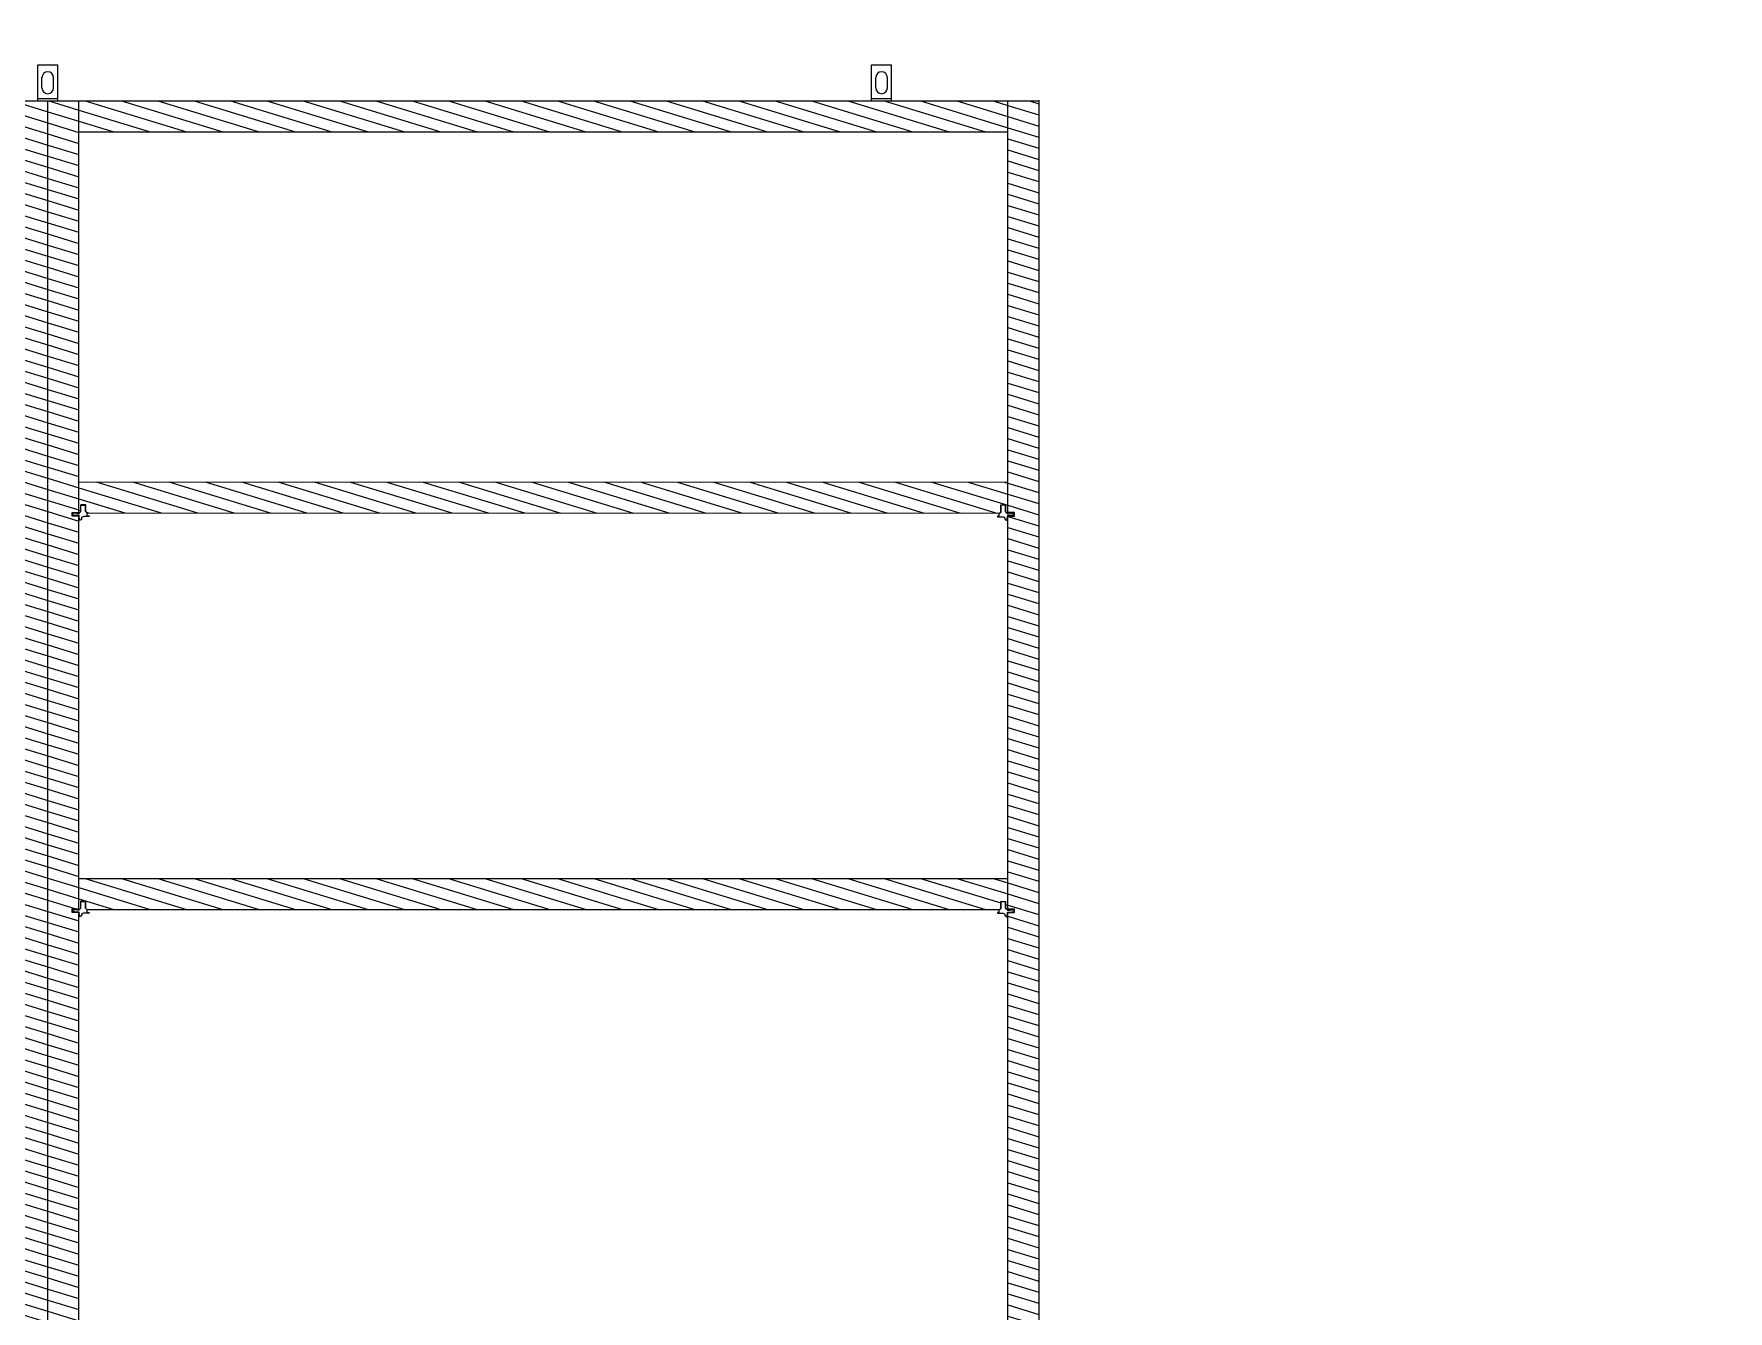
# Model space of a CAD drawing. Header units: centimetres. Extents: x 2056 to 3726, y 479 to 1259.
# Drawn here: x 3198.5 to 3335.3, y 1048.6 to 1151.7 of the extents above; entities that cross this region are included whole.
import ezdxf

# ---------------------------------------------------------------- set-up
doc = ezdxf.new("R2010")
doc.units = ezdxf.units.CM
doc.layers.get('0').update_dxf_attribs({"color": 6})
doc.layers.add('A-FURN', color=94, linetype='Continuous')
doc.layers.add('ferramenta', color=211, linetype='Continuous')

msp = doc.modelspace()

# ---------------------------------------------------------------- hatches: boundary and pattern name
at = {"layer": 'A-FURN'}
h = msp.add_hatch(dxfattribs=at)
h.set_pattern_fill('ANSI31', color=253, scale=0.27, angle=118)
h.paths.add_polyline_path([(3277.14, 1045), (3275.29, 1045), (3275.29, 1044.01), (3277.14, 1044)])
h.paths.add_polyline_path([(3203.99, 1045), (3202.14, 1045), (3202.14, 1044.01), (3203.99, 1044.01)])
h.paths.add_polyline_path([(3197.14, 1044.99), (3197.14, 1044.99), (3195.29, 1044.99), (3195.29, 1044.01), (3197.14, 1044.01)])
h.paths.add_polyline_path([(3123.99, 1044.99), (3122.14, 1044.99), (3122.14, 1044.99), (3122.14, 1044.01), (3123.99, 1044.01)], flags=17)
h.paths.add_polyline_path([(3474.04, 1114.97), (3472.19, 1114.97), (3472.19, 1114.97), (3472.19, 1114), (3474.04, 1114)], flags=17)
h.paths.add_polyline_path([(3497.48, 1116.5), (3472.19, 1116.5), (3472.19, 1115.48), (3475.23, 1115.48), (3475.23, 1114), (3497.48, 1114)])
h.paths.add_polyline_path([(3472.19, 1139.05), (3469.69, 1139.05), (3469.69, 1091.95), (3472.19, 1091.95), (3472.19, 1114.97), (3472.19, 1114.97), (3471.32, 1114.97), (3471.32, 1115.48), (3472.19, 1115.48), (3472.19, 1116.5)])
h.paths.add_polyline_path([(3572.36, 1123.63), (3552.37, 1123.63), (3552.37, 1121.13), (3572.36, 1121.13)])
h.paths.add_polyline_path([(3552.37, 1123.63), (3547.37, 1123.63), (3547.37, 1121.13), (3552.37, 1121.13)])
h.paths.add_polyline_path([(3549.87, 1127.18), (3548.99, 1127.18), (3548.99, 1127.69), (3549.87, 1127.69), (3549.87, 1128.88), (3548.8, 1128.88), (3548.8, 1129.46), (3549.87, 1129.46), (3549.87, 1139.05), (3547.37, 1139.05), (3547.37, 1123.63), (3549.87, 1123.63)])
h.paths.add_polyline_path([(3572.36, 1139.05), (3549.87, 1139.05), (3549.87, 1129.46), (3550.94, 1129.46), (3550.94, 1128.88), (3549.87, 1128.88), (3549.87, 1127.69), (3552.27, 1127.69), (3552.27, 1127.18), (3549.87, 1127.18), (3549.87, 1123.63), (3552.37, 1123.63), (3572.36, 1123.63)])
h.paths.add_polyline_path([(3411.82, 1028.89), (3409.09, 1028.89), (3409.31, 1028.73), (3411.6, 1028.73)])
h.paths.add_polyline_path([(3410.28, 1032.16), (3409.17, 1032.16), (3409.1, 1032.05), (3409.13, 1032.04), (3410.28, 1032.04)])
h.paths.add_polyline_path([(3411.74, 1032.16), (3410.63, 1032.16), (3410.63, 1032.04), (3411.82, 1032.04)])
h.paths.add_polyline_path([(3411.82, 1032.04), (3410.63, 1032.04), (3410.63, 1029.93), (3410.28, 1029.93), (3410.28, 1032.04), (3409.13, 1032.04), (3409.09, 1032.04), (3409.09, 1028.89), (3411.82, 1028.89)])
h.paths.add_polyline_path([(3415.28, 1032.16), (3414.17, 1032.16), (3414.09, 1032.04), (3415.28, 1032.04)])
h.paths.add_polyline_path([(3416.74, 1032.16), (3415.64, 1032.16), (3415.64, 1032.04), (3416.82, 1032.04)])
h.paths.add_polyline_path([(3416.82, 1032.04), (3415.64, 1032.04), (3415.64, 1029.93), (3415.28, 1029.93), (3415.28, 1032.04), (3414.09, 1032.04), (3414.09, 1028.89), (3416.82, 1028.89)])
h.paths.add_polyline_path([(3416.82, 1028.89), (3414.09, 1028.89), (3414.31, 1028.73), (3416.6, 1028.73)])
h.paths.add_polyline_path([(3600.59, 1123.24), (3599.52, 1123.24), (3599.52, 1123.83), (3600.59, 1123.83), (3600.59, 1125.88), (3598.09, 1125.91), (3598.09, 1116.04), (3600.59, 1116.04), (3600.59, 1118.24), (3599.52, 1118.24), (3599.52, 1118.83), (3600.59, 1118.83)])
h.paths.add_polyline_path([(3607.54, 1125.8), (3600.59, 1125.88), (3600.59, 1123.83), (3601.66, 1123.83), (3601.66, 1123.24), (3600.59, 1123.24), (3600.59, 1118.83), (3601.66, 1118.83), (3601.66, 1118.24), (3600.59, 1118.24), (3600.59, 1116.04), (3600.59, 1116.04), (3607.51, 1116.04)])
h.paths.add_polyline_path([(3653.57, 1117.14), (3643.1, 1117.14), (3643.1, 1117.14), (3643.1, 1116.18), (3642.98, 1115.9), (3642.87, 1116.18), (3642.87, 1117.14), (3631.29, 1117.14), (3631.29, 1109.4), (3653.57, 1109.4)])
h.paths.add_polyline_path([(3653.57, 1117.64), (3643.1, 1117.64), (3643.1, 1117.14), (3653.57, 1117.14)])
h.paths.add_polyline_path([(3642.87, 1117.64), (3631.29, 1117.64), (3631.29, 1117.14), (3642.87, 1117.14)])
h.paths.add_polyline_path([(3415.32, 1034.75), (3412.96, 1034.75), (3412.96, 1032.25), (3415.32, 1032.25)])
h.paths.add_polyline_path([(3417.96, 1034.75), (3415.6, 1034.75), (3415.6, 1032.25), (3417.96, 1032.25)])
h.paths.add_polyline_path([(3397.24, 1139.05), (3394.74, 1139.05), (3394.74, 1112.68), (3395.28, 1112.68), (3395.28, 1112.39), (3394.74, 1112.39), (3394.74, 1091.95), (3397.24, 1091.95)])
h.paths.add_polyline_path([(3394.74, 1115.15), (3373.21, 1115.15), (3373.21, 1112.65), (3394.06, 1112.65), (3394.18, 1112.75), (3394.18, 1113.3), (3394.58, 1113.3), (3394.58, 1112.75), (3394.69, 1112.65), (3394.74, 1112.65), (3394.74, 1112.68)])
h.paths.add_polyline_path([(3410.31, 1034.75), (3407.96, 1034.75), (3407.96, 1032.25), (3410.31, 1032.25)])
h.paths.add_polyline_path([(3412.96, 1034.75), (3410.6, 1034.75), (3410.6, 1032.25), (3412.96, 1032.25)])
h.paths.add_polyline_path([(3407.96, 1034.75), (3386.56, 1034.75), (3386.56, 1032.25), (3407.96, 1032.25)])
h.paths.add_polyline_path([(3435.23, 1034.75), (3417.96, 1034.75), (3417.96, 1032.25), (3435.23, 1032.25)])
h.paths.add_polyline_path([(3197.14, 1146.26), (3122.14, 1146.26), (3122.14, 1143.76), (3197.14, 1143.76)])
h.paths.add_polyline_path([(3197.14, 1115.51), (3122.14, 1115.51), (3122.14, 1113.01), (3122.19, 1113.01), (3122.3, 1113.12), (3122.3, 1113.67), (3122.7, 1113.67), (3122.7, 1113.12), (3122.81, 1113.01), (3196.47, 1113.01), (3196.58, 1113.12), (3196.58, 1113.67), (3196.98, 1113.67), (3196.98, 1113.12), (3197.09, 1113.01), (3197.14, 1113.01)])
h.paths.add_polyline_path([(3277.14, 1146.26), (3202.14, 1146.26), (3202.14, 1143.76), (3277.14, 1143.76)])
h.paths.add_polyline_path([(3276.58, 1113.66), (3276.98, 1113.66), (3276.98, 1113.11), (3277.09, 1113), (3277.14, 1113), (3277.14, 1113.04), (3277.14, 1115.5), (3202.14, 1115.51), (3202.14, 1113.01), (3202.19, 1113.01), (3202.3, 1113.12), (3202.3, 1113.67), (3202.7, 1113.67), (3202.7, 1113.12), (3202.81, 1113.01), (3276.47, 1113), (3276.58, 1113.11)])
h.paths.add_polyline_path([(3277.14, 1083.51), (3202.14, 1083.51), (3202.14, 1080.95), (3202.3, 1081.1), (3202.3, 1081.67), (3202.7, 1081.67), (3202.7, 1081.1), (3202.79, 1081.01), (3276.47, 1081.01), (3276.58, 1081.11), (3276.58, 1081.66), (3276.98, 1081.66), (3276.98, 1081.11), (3277.09, 1081.01), (3277.14, 1081.01)])
h.paths.add_polyline_path([(3197.14, 1083.51), (3122.14, 1083.51), (3122.14, 1081.01), (3122.19, 1081.01), (3122.3, 1081.12), (3122.3, 1081.67), (3122.7, 1081.67), (3122.7, 1081.12), (3122.81, 1081.01), (3196.47, 1081.01), (3196.58, 1081.12), (3196.58, 1081.67), (3196.98, 1081.67), (3196.98, 1081.12), (3197.09, 1081.01), (3197.14, 1081.01)])
h.paths.add_polyline_path([(3194.1, 1045.5), (3197.14, 1045.5), (3197.14, 1046.51), (3122.14, 1046.51), (3122.14, 1045.5), (3125.18, 1045.5), (3125.18, 1044.01), (3194.1, 1044.01)])
h.paths.add_polyline_path([(3277.14, 1046.5), (3202.14, 1046.51), (3202.14, 1045.51), (3205.18, 1045.51), (3205.18, 1044.01), (3274.1, 1044.01), (3274.1, 1045.51), (3277.14, 1045.51)])
h.paths.add_polyline_path([(3197.14, 1019.51), (3122.14, 1019.51), (3122.14, 1017.01), (3122.19, 1017.01), (3122.3, 1017.12), (3122.3, 1017.67), (3122.7, 1017.67), (3122.7, 1017.12), (3122.81, 1017.01), (3196.47, 1017.01), (3196.58, 1017.12), (3196.58, 1017.67), (3196.98, 1017.67), (3196.98, 1017.12), (3197.09, 1017.01), (3197.14, 1017.01)])
h.paths.add_polyline_path([(3277.14, 1019.51), (3202.14, 1019.51), (3202.14, 1017.01), (3202.19, 1017.01), (3202.3, 1017.12), (3202.3, 1017.67), (3202.7, 1017.67), (3202.7, 1017.12), (3202.81, 1017.01), (3276.47, 1017.01), (3276.58, 1017.11), (3276.58, 1017.66), (3276.98, 1017.66), (3276.98, 1017.11), (3277.14, 1016.96)])
h.paths.add_polyline_path([(3197.14, 987.5), (3122.14, 987.5), (3122.14, 985.01), (3122.19, 985.01), (3122.3, 985.12), (3122.3, 985.67), (3122.7, 985.67), (3122.7, 985.12), (3122.81, 985.01), (3196.47, 985.01), (3196.58, 985.12), (3196.58, 985.67), (3196.98, 985.67), (3196.98, 985.12), (3197.14, 984.97)])
h.paths.add_polyline_path([(3277.14, 987.51), (3202.14, 987.51), (3202.14, 985.01), (3202.19, 985.01), (3202.3, 985.12), (3202.3, 985.67), (3202.7, 985.67), (3202.7, 985.12), (3202.81, 985.01), (3276.47, 985.01), (3276.58, 985.11), (3276.58, 985.66), (3276.98, 985.66), (3276.98, 985.11), (3277.14, 984.96)])
h.paths.add_polyline_path([(3197.14, 955.22), (3196.07, 955.22), (3196.07, 955.8), (3197.14, 955.8), (3197.14, 956.76), (3122.14, 956.76), (3122.14, 955.8), (3123.21, 955.8), (3123.21, 955.22), (3122.14, 955.22), (3122.14, 954.26), (3197.14, 954.26)])
h.paths.add_polyline_path([(3277.14, 956.76), (3202.14, 956.76), (3202.14, 955.8), (3203.21, 955.8), (3203.21, 955.22), (3202.14, 955.22), (3202.14, 954.26), (3277.14, 954.26), (3277.14, 955.22), (3276.07, 955.22), (3276.07, 955.8), (3277.14, 955.8)])
h.paths.add_polyline_path([(3197.14, 951.47), (3196.07, 951.47), (3196.07, 952.05), (3197.14, 952.05), (3197.14, 954.26), (3122.14, 954.26), (3122.14, 952.05), (3123.21, 952.05), (3123.21, 951.47), (3122.14, 951.47), (3122.14, 947.05), (3123.21, 947.05), (3123.21, 946.47), (3122.14, 946.47), (3122.14, 944.26), (3122.14, 944.26), (3197.14, 944.26), (3197.14, 946.47), (3196.07, 946.47), (3196.07, 947.05), (3197.14, 947.05)])
h.paths.add_polyline_path([(2972.57, 987.5), (2947.57, 987.5), (2947.57, 985.01), (2972.57, 985.01)])
h.paths.add_polyline_path([(2972.57, 1019.51), (2947.57, 1019.51), (2947.57, 1017.01), (2972.57, 1017.01)])
h.paths.add_polyline_path([(2972.57, 956.76), (2947.57, 956.76), (2947.57, 955.62), (2947.57, 955.62), (2948.52, 955.62), (2948.81, 955.5), (2948.52, 955.39), (2947.57, 955.39), (2947.57, 954.26), (2972.57, 954.26)])
h.paths.add_polyline_path([(2972.57, 954.26), (2970.21, 954.26), (2970.21, 944.26), (2972.57, 944.26)])
h.paths.add_polyline_path([(2970.21, 954.26), (2967.71, 954.26), (2967.71, 944.26), (2970.21, 944.26)])
h.paths.add_polyline_path([(2947.57, 958.31), (2947.07, 958.31), (2947.07, 955.62), (2947.57, 955.62)])
h.paths.add_polyline_path([(2947.57, 955.39), (2947.07, 955.39), (2947.07, 953.26), (2947.57, 953.26)])
h.paths.add_polyline_path([(2972.57, 1083.51), (2947.57, 1083.51), (2947.57, 1081.01), (2972.57, 1081.01)])
h.paths.add_polyline_path([(2972.57, 1046.51), (2947.57, 1046.51), (2947.57, 1045.38), (2948.52, 1045.38), (2948.81, 1045.26), (2948.52, 1045.15), (2947.57, 1045.15), (2947.57, 1044.01), (2972.57, 1044.01)])
h.paths.add_polyline_path([(2972.57, 1115.51), (2947.57, 1115.51), (2947.57, 1113.01), (2972.57, 1113.01)])
h.paths.add_polyline_path([(2972.57, 1146.26), (2947.57, 1146.26), (2947.57, 1145.13), (2947.57, 1145.13), (2948.52, 1145.13), (2948.81, 1145.01), (2948.52, 1144.9), (2947.57, 1144.9), (2947.57, 1143.76), (2972.57, 1143.76)])
h.paths.add_polyline_path([(2947.57, 1146.26), (2947.07, 1146.26), (2947.07, 1145.13), (2947.57, 1145.13)])
h.paths.add_polyline_path([(3199.64, 1146.26), (3198.83, 1146.26), (3197.14, 1146.26), (3197.14, 1143.76), (3197.14, 1113.05), (3197.68, 1113.05), (3197.68, 1112.75), (3197.14, 1112.75), (3197.14, 1081.05), (3197.68, 1081.05), (3197.68, 1080.76), (3197.14, 1080.76), (3197.14, 1045.5), (3198.02, 1045.5), (3198.02, 1044.99), (3197.14, 1044.99), (3197.14, 1017.05), (3197.68, 1017.05), (3197.68, 1016.76), (3197.14, 1016.76), (3197.14, 985.05), (3197.68, 985.05), (3197.68, 984.76), (3197.14, 984.76), (3197.14, 955.8), (3198.21, 955.8), (3198.21, 955.22), (3197.14, 955.22), (3197.14, 954.26), (3197.14, 952.05), (3198.21, 952.05), (3198.21, 951.47), (3197.14, 951.47), (3197.14, 947.05), (3198.21, 947.05), (3198.21, 946.47), (3197.14, 946.47), (3197.14, 944.26), (3199.64, 944.26)])
h.paths.add_polyline_path([(3022.57, 1256.61), (3021.53, 1256.61), (3021.53, 1257.17), (3022.57, 1257.17), (3022.57, 1259.14), (3020.07, 1259.14), (3020.07, 1231.64), (3022.57, 1231.64), (3022.57, 1235.18), (3021.69, 1235.18), (3021.69, 1235.69), (3022.57, 1235.69), (3022.57, 1236.89), (3021.5, 1236.89), (3021.5, 1237.47), (3022.57, 1237.47), (3022.57, 1250.81), (3021.5, 1250.81), (3021.5, 1251.39), (3022.57, 1251.39), (3022.57, 1252.59), (3021.69, 1252.59), (3021.69, 1253.1), (3022.57, 1253.1)])
h.paths.add_polyline_path([(3025.07, 1231.64), (3020.07, 1231.64), (3020.07, 1229.14), (3025.07, 1229.14)])
h.paths.add_polyline_path([(3055.07, 1231.64), (3025.07, 1231.64), (3025.07, 1229.14), (3055.07, 1229.14)])
h.paths.add_polyline_path([(3057.43, 1231.64), (3055.07, 1231.64), (3055.07, 1229.14), (3057.43, 1229.14)])
h.paths.add_polyline_path([(3060.07, 1231.64), (3057.71, 1231.64), (3057.71, 1229.14), (3060.07, 1229.14)])
h.paths.add_polyline_path([(3062.43, 1231.64), (3060.07, 1231.64), (3060.07, 1229.14), (3062.43, 1229.14)])
h.paths.add_polyline_path([(3065.07, 1231.64), (3062.71, 1231.64), (3062.71, 1229.14), (3065.07, 1229.14)])
h.paths.add_polyline_path([(3095.07, 1231.64), (3065.07, 1231.64), (3065.07, 1229.14), (3095.07, 1229.14)])
h.paths.add_polyline_path([(3100.07, 1231.64), (3095.07, 1231.64), (3095.07, 1229.14), (3100.07, 1229.14)])
h.paths.add_polyline_path([(3105.07, 1231.64), (3100.07, 1231.64), (3100.07, 1229.14), (3105.07, 1229.14)])
h.paths.add_polyline_path([(3102.57, 1235.18), (3101.69, 1235.18), (3101.69, 1235.69), (3102.57, 1235.69), (3102.57, 1236.89), (3101.5, 1236.89), (3101.5, 1237.47), (3102.57, 1237.47), (3102.57, 1250.81), (3101.5, 1250.81), (3101.5, 1251.39), (3102.57, 1251.39), (3102.57, 1252.59), (3101.69, 1252.59), (3101.69, 1253.1), (3102.57, 1253.1), (3102.57, 1256.61), (3101.53, 1256.61), (3101.53, 1257.17), (3102.57, 1257.17), (3102.57, 1259.14), (3100.07, 1259.14), (3100.07, 1231.64), (3100.07, 1231.64), (3102.57, 1231.64)])
h.paths.add_polyline_path([(3100.07, 1259.14), (3097.57, 1259.14), (3097.57, 1257.17), (3098.6, 1257.17), (3098.6, 1256.61), (3097.57, 1256.61), (3097.57, 1253.1), (3098.44, 1253.1), (3098.44, 1252.59), (3097.57, 1252.59), (3097.57, 1251.39), (3098.64, 1251.39), (3098.64, 1250.81), (3097.57, 1250.81), (3097.57, 1237.47), (3098.64, 1237.47), (3098.64, 1236.89), (3097.57, 1236.89), (3097.57, 1235.69), (3098.44, 1235.69), (3098.44, 1235.18), (3097.57, 1235.18), (3097.57, 1231.64), (3100.07, 1231.64)])
h.paths.add_polyline_path([(3033.16, 1257.14), (3021.57, 1257.14), (3021.57, 1256.64), (3033.16, 1256.64)])
h.paths.add_polyline_path([(3043.86, 1257.14), (3033.38, 1257.14), (3033.38, 1256.64), (3043.86, 1256.64)], flags=17)
h.paths.add_polyline_path([(3054.56, 1257.14), (3044.08, 1257.14), (3044.08, 1256.64), (3054.56, 1256.64)], flags=17)
h.paths.add_polyline_path([(3065.36, 1257.14), (3054.78, 1257.14), (3054.78, 1256.64), (3065.36, 1256.64)], flags=17)
h.paths.add_polyline_path([(3076.06, 1257.14), (3065.58, 1257.14), (3065.58, 1256.64), (3076.06, 1256.64)], flags=17)
h.paths.add_polyline_path([(3086.76, 1257.14), (3076.28, 1257.14), (3076.28, 1256.64), (3086.76, 1256.64)], flags=17)
h.paths.add_polyline_path([(3098.57, 1257.14), (3086.98, 1257.14), (3086.98, 1256.64), (3098.57, 1256.64)])
h.paths.add_polyline_path([(3113.16, 1257.14), (3101.57, 1257.14), (3101.57, 1256.64), (3113.16, 1256.64)])
h.paths.add_polyline_path([(3123.86, 1257.14), (3113.38, 1257.14), (3113.38, 1256.64), (3123.86, 1256.64)], flags=17)
h.paths.add_polyline_path([(3134.56, 1257.14), (3124.08, 1257.14), (3124.08, 1256.64), (3134.56, 1256.64)], flags=17)
h.paths.add_polyline_path([(3145.36, 1257.14), (3134.78, 1257.14), (3134.78, 1256.64), (3145.36, 1256.64)], flags=17)
h.paths.add_polyline_path([(3156.06, 1257.14), (3145.58, 1257.14), (3145.58, 1256.64), (3156.06, 1256.64)], flags=17)
h.paths.add_polyline_path([(3166.76, 1257.14), (3156.28, 1257.14), (3156.28, 1256.64), (3166.76, 1256.64)], flags=17)
h.paths.add_polyline_path([(3178.57, 1257.14), (3166.98, 1257.14), (3166.98, 1256.64), (3178.57, 1256.64)])
h.paths.add_polyline_path([(3180.07, 1259.14), (3177.57, 1259.14), (3177.57, 1257.17), (3178.6, 1257.17), (3178.6, 1256.61), (3177.57, 1256.61), (3177.57, 1253.1), (3178.45, 1253.1), (3178.45, 1252.59), (3177.57, 1252.59), (3177.57, 1251.39), (3177.57, 1251.39), (3178.64, 1251.39), (3178.64, 1250.81), (3177.57, 1250.81), (3177.57, 1237.47), (3178.64, 1237.47), (3178.64, 1236.89), (3177.57, 1236.89), (3177.57, 1235.69), (3178.44, 1235.69), (3178.44, 1235.18), (3177.57, 1235.18), (3177.57, 1231.64), (3180.07, 1231.64)])
h.paths.add_polyline_path([(3180.07, 1231.64), (3177.57, 1231.64), (3175.07, 1231.64), (3175.07, 1229.14), (3180.07, 1229.14)])
h.paths.add_polyline_path([(3175.07, 1231.64), (3145.07, 1231.64), (3145.07, 1229.14), (3175.07, 1229.14)])
h.paths.add_polyline_path([(3145.07, 1231.64), (3142.71, 1231.64), (3142.71, 1229.14), (3145.07, 1229.14)])
h.paths.add_polyline_path([(3142.43, 1231.64), (3140.07, 1231.64), (3140.07, 1229.14), (3142.43, 1229.14)])
h.paths.add_polyline_path([(3140.07, 1231.64), (3137.7, 1231.64), (3137.7, 1229.14), (3140.07, 1229.14)])
h.paths.add_polyline_path([(3137.42, 1231.64), (3135.07, 1231.64), (3135.07, 1229.14), (3137.42, 1229.14)])
h.paths.add_polyline_path([(3135.07, 1231.64), (3105.07, 1231.64), (3105.07, 1229.14), (3135.07, 1229.14)])
h.paths.add_polyline_path([(3097.57, 1250.81), (3096.5, 1250.81), (3096.5, 1251.39), (3097.57, 1251.39), (3097.57, 1252.59), (3095.17, 1252.59), (3095.17, 1253.1), (3097.57, 1253.1), (3097.57, 1256.64), (3086.98, 1256.64), (3086.98, 1255.68), (3086.87, 1255.4), (3086.86, 1255.43), (3086.95, 1255.68), (3086.95, 1257.17), (3086.76, 1257.17), (3086.76, 1256.64), (3076.28, 1256.64), (3076.28, 1256.64), (3076.28, 1255.68), (3076.17, 1255.4), (3076.06, 1255.68), (3076.06, 1256.64), (3065.58, 1256.64), (3065.58, 1255.68), (3065.47, 1255.4), (3065.46, 1255.43), (3065.55, 1255.68), (3065.55, 1257.17), (3065.36, 1257.17), (3065.36, 1256.64), (3054.78, 1256.64), (3054.78, 1256.64), (3054.78, 1255.68), (3054.67, 1255.4), (3054.56, 1255.68), (3054.56, 1256.64), (3044.08, 1256.64), (3044.08, 1255.68), (3043.97, 1255.4), (3043.96, 1255.43), (3044.05, 1255.68), (3044.05, 1257.17), (3043.86, 1257.17), (3043.86, 1256.64), (3033.38, 1256.64), (3033.38, 1256.64), (3033.38, 1255.68), (3033.27, 1255.4), (3033.16, 1255.68), (3033.16, 1256.64), (3022.57, 1256.64), (3022.57, 1253.1), (3024.97, 1253.1), (3024.97, 1252.59), (3022.57, 1252.59), (3022.57, 1251.39), (3023.64, 1251.39), (3023.64, 1250.81), (3022.57, 1250.81), (3022.57, 1237.47), (3023.64, 1237.47), (3023.64, 1236.89), (3022.57, 1236.89), (3022.57, 1235.69), (3024.97, 1235.69), (3024.97, 1235.18), (3022.57, 1235.18), (3022.57, 1231.64), (3025.07, 1231.64), (3055.07, 1231.64), (3057.17, 1231.64), (3057.17, 1231.74), (3057.25, 1231.74, -0.08048), (3057.89, 1231.74), (3057.96, 1231.74), (3062.17, 1231.65), (3062.17, 1231.74), (3062.25, 1231.74, -0.08048), (3062.89, 1231.74), (3062.96, 1231.74), (3097.57, 1231.7), (3097.57, 1235.18), (3095.17, 1235.18), (3095.17, 1235.69), (3097.57, 1235.69), (3097.57, 1236.89), (3096.5, 1236.89), (3096.5, 1237.47), (3097.57, 1237.47)])
h.paths.add_polyline_path([(3177.57, 1250.81), (3176.5, 1250.81), (3176.5, 1251.39), (3177.57, 1251.39), (3177.57, 1252.59), (3175.17, 1252.59), (3175.17, 1253.1), (3177.57, 1253.1), (3177.57, 1256.64), (3166.98, 1256.64), (3166.98, 1255.68), (3166.87, 1255.4), (3166.85, 1255.43), (3166.94, 1255.69), (3166.94, 1257.18), (3166.76, 1257.18), (3166.76, 1256.64), (3156.28, 1256.64), (3156.28, 1256.64), (3156.28, 1255.68), (3156.17, 1255.4), (3156.06, 1255.68), (3156.06, 1256.64), (3145.58, 1256.64), (3145.58, 1255.68), (3145.47, 1255.4), (3145.36, 1255.68), (3145.36, 1256.64), (3134.78, 1256.64), (3134.78, 1256.64), (3134.78, 1255.68), (3134.67, 1255.4), (3134.56, 1255.68), (3134.56, 1256.64), (3124.08, 1256.64), (3124.08, 1255.68), (3123.97, 1255.4), (3123.86, 1255.68), (3123.86, 1256.64), (3113.38, 1256.64), (3113.38, 1256.64), (3113.38, 1255.68), (3113.27, 1255.4), (3113.16, 1255.68), (3113.16, 1256.64), (3102.57, 1256.64), (3102.57, 1253.1), (3104.97, 1253.1), (3104.97, 1252.59), (3102.57, 1252.59), (3102.57, 1251.39), (3103.64, 1251.39), (3103.64, 1250.81), (3102.57, 1250.81), (3102.57, 1237.47), (3103.64, 1237.47), (3103.64, 1236.89), (3102.57, 1236.89), (3102.57, 1235.69), (3104.97, 1235.69), (3104.97, 1235.18), (3102.57, 1235.18), (3102.57, 1231.64), (3137.17, 1231.64), (3137.17, 1231.74), (3137.25, 1231.74, -0.08048), (3137.89, 1231.74), (3137.96, 1231.74), (3142.17, 1231.65), (3142.17, 1231.74), (3142.25, 1231.74, -0.08048), (3142.89, 1231.74), (3142.96, 1231.74), (3177.57, 1231.65), (3177.57, 1235.18), (3175.17, 1235.18), (3175.17, 1235.69), (3177.57, 1235.69), (3177.57, 1236.89), (3177.57, 1236.89), (3176.5, 1236.89), (3176.5, 1237.47), (3177.57, 1237.47)])
h.paths.add_polyline_path([(3166.76, 1255.68), (3166.76, 1256.64), (3166.79, 1257.18), (3166.79, 1255.69)], flags=16)
h = msp.add_hatch(dxfattribs=at)
h.set_pattern_fill('ANSI31', color=253, scale=0.27, angle=118)
h.paths.add_polyline_path([(3202.14, 984.75), (3201.6, 984.75), (3201.6, 985.05), (3202.14, 985.05), (3202.14, 987.51), (3199.64, 987.51), (3199.64, 944.26), (3202.14, 944.26), (3202.14, 946.47), (3201.07, 946.47), (3201.07, 947.05), (3202.14, 947.05), (3202.14, 951.47), (3201.07, 951.47), (3201.07, 952.05), (3202.14, 952.05), (3202.14, 955.22), (3202.14, 955.22), (3201.07, 955.22), (3201.07, 955.8), (3202.14, 955.8)])
h.paths.add_polyline_path([(3202.14, 1016.75), (3201.6, 1016.75), (3201.6, 1017.05), (3202.14, 1017.05), (3202.14, 1045), (3201.27, 1045), (3201.27, 1045.51), (3202.14, 1045.51), (3202.14, 1046.51), (3199.64, 1047.25), (3199.64, 987.51), (3202.14, 987.51)])
h.paths.add_polyline_path([(3202.14, 1080.75), (3201.6, 1080.75), (3201.6, 1081.05), (3202.14, 1081.05), (3202.14, 1083.51), (3199.64, 1083.51), (3199.64, 1047.25), (3202.14, 1046.51)])
h.paths.add_polyline_path([(3202.14, 1112.75), (3201.6, 1112.75), (3201.6, 1113.05), (3202.14, 1113.05), (3202.14, 1146.26), (3199.64, 1146.26), (3199.64, 1083.51), (3202.14, 1083.51)])
h = msp.add_hatch(dxfattribs=at)
h.set_pattern_fill('ANSI31', color=253, scale=0.27, angle=118)
h.paths.add_polyline_path([(3279.64, 1045.26), (3277.14, 1060.05), (3277.14, 1045.51), (3278.01, 1045.51), (3278.01, 1045), (3277.14, 1045), (3277.14, 1019.51), (3279.64, 1019.51)])
h.paths.add_polyline_path([(3279.64, 1115.5), (3277.14, 1115.5), (3277.14, 1113.04), (3277.68, 1113.04), (3277.68, 1112.75), (3277.14, 1112.75), (3277.14, 1081.04), (3277.68, 1081.04), (3277.68, 1080.75), (3277.14, 1080.75), (3277.14, 1060.05), (3279.64, 1045.26)])
h.paths.add_polyline_path([(3279.64, 1146.26), (3277.14, 1146.26), (3277.14, 1115.5), (3279.64, 1115.5)])

# ---------------------------------------------------------------- linework, layer by layer
msp.add_point((3279.64, 1146.26))
for p, q in [((3119.64, 1146.26), (3279.64, 1146.26)), ((3199.64, 944.26), (3199.64, 1146.26)), ((3202.14, 1113.01), (3202.14, 1146.26)), ((3277.14, 1113.04), (3277.14, 1146.26)), ((3279.64, 1146.26), (3279.64, 944.26)), ((3202.14, 1143.76), (3277.14, 1143.76)), ((3202.14, 1115.51), (3277.14, 1115.5)), ((3202.3, 1113.12), (3202.3, 1113.67)), ((3202.7, 1113.67), (3202.3, 1113.67)), ((3202.7, 1113.12), (3202.7, 1113.67)), ((3276.58, 1113.11), (3276.58, 1113.66)), ((3276.58, 1113.66), (3276.98, 1113.66)), ((3276.98, 1113.11), (3276.98, 1113.66)), ((3201.6, 1112.75), (3201.6, 1113.05)), ((3201.6, 1113.05), (3202.14, 1113.05)), ((3202.14, 1112.75), (3201.6, 1112.75)), ((3202.19, 1113.01), (3202.14, 1113.01)), ((3202.14, 1080.95), (3202.14, 1112.75)), ((3202.19, 1113.01), (3202.3, 1113.12)), ((3202.81, 1113.01), (3202.7, 1113.12)), ((3202.81, 1113.01), (3276.47, 1113)), ((3276.47, 1113), (3276.58, 1113.11)), ((3277.09, 1113), (3276.98, 1113.11)), ((3277.09, 1113), (3277.14, 1113)), ((3277.68, 1113.04), (3277.14, 1113.04)), ((3277.14, 1113), (3277.14, 1113.04)), ((3277.14, 1081.01), (3277.14, 1112.75)), ((3277.14, 1112.75), (3277.68, 1112.75)), ((3277.68, 1112.75), (3277.68, 1113.04)), ((3202.14, 1083.51), (3277.14, 1083.51)), ((3201.6, 1080.75), (3201.6, 1081.05)), ((3201.6, 1081.05), (3202.14, 1081.05)), ((3202.14, 1080.75), (3201.6, 1080.75)), ((3202.19, 1081.01), (3202.14, 1081.01)), ((3202.14, 1045.51), (3202.14, 1080.8)), ((3202.19, 1081.01), (3202.3, 1081.12)), ((3202.3, 1081.12), (3202.3, 1081.67)), ((3202.7, 1081.67), (3202.3, 1081.67)), ((3202.7, 1081.12), (3202.7, 1081.67)), ((3202.81, 1081.01), (3276.47, 1081.01)), ((3276.47, 1081.01), (3276.58, 1081.11)), ((3276.58, 1081.11), (3276.58, 1081.66)), ((3276.58, 1081.66), (3276.98, 1081.66)), ((3276.98, 1081.11), (3276.98, 1081.66)), ((3277.09, 1081.01), (3276.98, 1081.11)), ((3277.09, 1081.01), (3277.14, 1081.01)), ((3277.68, 1081.04), (3277.14, 1081.04)), ((3277.14, 1045.51), (3277.14, 1080.75)), ((3277.14, 1080.75), (3277.68, 1080.75)), ((3277.68, 1080.75), (3277.68, 1081.04))]:
    msp.add_line(p, q, dxfattribs=at)
at = {"layer": 'ferramenta', "transparency": 33554687}
for p, q in [((3198.83, 1146.26), (3198.83, 1149.17)), ((3198.83, 1149.17), (3200.45, 1149.17)), ((3200.45, 1146.26), (3200.45, 1149.17)), ((3266.14, 1146.26), (3266.14, 1149.17)), ((3266.14, 1149.17), (3267.76, 1149.17)), ((3267.76, 1146.26), (3267.76, 1149.17)), ((3199.17, 1147.32), (3199.17, 1148.14)), ((3200.11, 1147.32), (3200.11, 1148.14)), ((3266.48, 1147.32), (3266.48, 1148.14)), ((3267.42, 1147.32), (3267.42, 1148.14)), ((3198.83, 1146.46), (3200.45, 1146.46)), ((3198.83, 1146.26), (3200.45, 1146.26)), ((3266.14, 1146.46), (3267.76, 1146.46)), ((3266.14, 1146.26), (3267.76, 1146.26)), ((3202.36, 1113.64), (3202.32, 1113.6)), ((3202.32, 1113.12), (3202.32, 1113.6)), ((3202.36, 1113.64), (3202.64, 1113.64)), ((3202.68, 1113.6), (3202.64, 1113.64)), ((3202.68, 1113.12), (3202.68, 1113.6)), ((3276.6, 1113.6), (3276.64, 1113.63)), ((3276.6, 1113.11), (3276.6, 1113.6)), ((3276.92, 1113.63), (3276.64, 1113.63)), ((3276.92, 1113.63), (3276.96, 1113.6)), ((3276.96, 1113.11), (3276.96, 1113.6)), ((3201.95, 1112.98), (3201.64, 1112.98)), ((3201.64, 1112.98), (3201.64, 1112.83)), ((3201.78, 1112.83), (3201.64, 1112.83)), ((3201.83, 1112.8), (3201.78, 1112.83)), ((3202.17, 1112.8), (3201.83, 1112.8)), ((3202, 1112.95), (3201.95, 1112.98)), ((3202.17, 1112.95), (3202, 1112.95)), ((3202.32, 1113.12), (3202.17, 1112.98)), ((3202.17, 1112.8), (3202.17, 1112.77)), ((3202.17, 1112.71), (3202.17, 1112.77)), ((3202.98, 1112.71), (3202.57, 1112.71)), ((3202.83, 1112.98), (3202.68, 1113.12)), ((3202.83, 1112.77), (3202.83, 1112.98)), ((3202.83, 1112.77), (3202.98, 1112.77)), ((3202.98, 1112.77), (3202.98, 1112.71)), ((3276.45, 1112.76), (3276.3, 1112.76)), ((3276.3, 1112.76), (3276.3, 1112.7)), ((3276.3, 1112.7), (3276.71, 1112.7)), ((3276.45, 1112.97), (3276.6, 1113.11)), ((3276.45, 1112.76), (3276.45, 1112.97)), ((3276.96, 1113.11), (3277.11, 1112.97)), ((3277.11, 1112.94), (3277.28, 1112.94)), ((3277.11, 1112.79), (3277.11, 1112.76)), ((3277.11, 1112.79), (3277.45, 1112.79)), ((3277.11, 1112.7), (3277.11, 1112.76)), ((3277.28, 1112.94), (3277.33, 1112.97)), ((3277.33, 1112.97), (3277.64, 1112.97)), ((3277.45, 1112.79), (3277.5, 1112.82)), ((3277.5, 1112.82), (3277.64, 1112.82)), ((3277.64, 1112.97), (3277.64, 1112.82)), ((3201.95, 1080.98), (3201.64, 1080.98)), ((3201.64, 1080.98), (3201.64, 1080.83)), ((3201.78, 1080.83), (3201.64, 1080.83)), ((3201.83, 1080.8), (3201.78, 1080.83)), ((3202.17, 1080.8), (3201.83, 1080.8)), ((3202, 1080.95), (3201.95, 1080.98)), ((3202.17, 1080.95), (3202, 1080.95)), ((3202.32, 1081.12), (3202.17, 1080.98)), ((3202.17, 1080.8), (3202.17, 1080.77)), ((3202.17, 1080.71), (3202.17, 1080.77)), ((3202.36, 1081.64), (3202.32, 1081.6)), ((3202.32, 1081.12), (3202.32, 1081.6)), ((3202.36, 1081.64), (3202.64, 1081.64)), ((3202.98, 1080.71), (3202.57, 1080.71)), ((3202.68, 1081.6), (3202.64, 1081.64)), ((3202.68, 1081.12), (3202.68, 1081.6)), ((3202.83, 1080.98), (3202.68, 1081.12)), ((3202.83, 1080.77), (3202.83, 1080.98)), ((3202.83, 1080.77), (3202.98, 1080.77)), ((3202.98, 1080.77), (3202.98, 1080.71)), ((3276.45, 1080.76), (3276.3, 1080.76)), ((3276.3, 1080.76), (3276.3, 1080.7)), ((3276.3, 1080.7), (3276.71, 1080.7)), ((3276.45, 1080.97), (3276.6, 1081.11)), ((3276.45, 1080.76), (3276.45, 1080.97)), ((3276.6, 1081.6), (3276.64, 1081.63)), ((3276.6, 1081.11), (3276.6, 1081.6)), ((3276.92, 1081.63), (3276.64, 1081.63)), ((3276.92, 1081.63), (3276.96, 1081.6)), ((3276.96, 1081.11), (3276.96, 1081.6)), ((3276.96, 1081.11), (3277.11, 1080.97)), ((3277.11, 1080.94), (3277.28, 1080.94)), ((3277.11, 1080.79), (3277.11, 1080.76)), ((3277.11, 1080.79), (3277.45, 1080.79)), ((3277.11, 1080.7), (3277.11, 1080.76)), ((3277.28, 1080.94), (3277.33, 1080.97)), ((3277.33, 1080.97), (3277.64, 1080.97)), ((3277.45, 1080.79), (3277.5, 1080.82)), ((3277.5, 1080.82), (3277.64, 1080.82)), ((3277.64, 1080.97), (3277.64, 1080.82))]:
    msp.add_line(p, q, dxfattribs=at)
at = {"layer": 'ferramenta'}
for p, q in [((3202.17, 1112.95), (3202.17, 1112.98)), ((3277.11, 1112.94), (3277.11, 1112.97)), ((3202.17, 1080.95), (3202.17, 1080.98)), ((3277.11, 1080.94), (3277.11, 1080.97))]:
    msp.add_line(p, q, dxfattribs=at)
at = {"layer": 'ferramenta', "lineweight": 25, "transparency": 33554687}
for points in [[(3202.19, 1112.51, -0.026896), (3202.19, 1112.51), (3202.17, 1112.71)], [(3202.36, 1112.51, -0.005225), (3202.35, 1112.51, -0.005225), (3202.35, 1112.51, -0.002036), (3202.35, 1112.5)], [(3202.35, 1112.5, 0.002283), (3202.35, 1112.5, -0.006848), (3202.35, 1112.49, 0.000595), (3202.35, 1112.49), (3202.35, 1112.49)], [(3202.36, 1112.52, 0.001607), (3202.36, 1112.53, 0.003231), (3202.36, 1112.53, -0.008435), (3202.36, 1112.54)], [(3202.38, 1112.58, 0.003441), (3202.37, 1112.57, -0.002911), (3202.37, 1112.57, 0.001474), (3202.37, 1112.57), (3202.37, 1112.56, -0.001415), (3202.37, 1112.56)], [(3202.38, 1112.6, -0.003247), (3202.38, 1112.6, -0.004863), (3202.39, 1112.61)], [(3202.38, 1112.59, -0.004876), (3202.38, 1112.59, -0.003007), (3202.38, 1112.59, -0.007835), (3202.38, 1112.58)], [(3202.39, 1112.63, -0.003994), (3202.4, 1112.64, -0.004905), (3202.4, 1112.64, -0.009037), (3202.4, 1112.65, -0.005169), (3202.4, 1112.65, 0.001477), (3202.4, 1112.66, -0.002126), (3202.41, 1112.66, -0.003709), (3202.41, 1112.67, -0.003709)], [(3202.39, 1112.61, 0.001644), (3202.39, 1112.62, -0.006491), (3202.39, 1112.62)], [(3276.88, 1112.63, 0.003994), (3276.88, 1112.63, 0.004905), (3276.88, 1112.64, 0.009037), (3276.88, 1112.64, 0.005169), (3276.88, 1112.65, -0.001477), (3276.88, 1112.65, 0.002126), (3276.87, 1112.66, 0.003709), (3276.87, 1112.66, 0.003709)], [(3276.89, 1112.6, -0.001644), (3276.89, 1112.61, 0.006491), (3276.89, 1112.61)], [(3276.9, 1112.59, 0.003247), (3276.89, 1112.6, 0.004863), (3276.89, 1112.6)], [(3276.9, 1112.59, 0.004876), (3276.9, 1112.58, 0.003007), (3276.9, 1112.58, 0.007835), (3276.9, 1112.57)], [(3276.9, 1112.57, -0.003441), (3276.9, 1112.57, 0.002911), (3276.91, 1112.56, -0.001474), (3276.91, 1112.56), (3276.91, 1112.55, 0.001415), (3276.91, 1112.55)], [(3276.92, 1112.52, -0.001607), (3276.92, 1112.52, -0.003231), (3276.92, 1112.52, 0.008435), (3276.92, 1112.53)], [(3276.92, 1112.51, 0.005225), (3276.92, 1112.5, 0.005225), (3276.93, 1112.5, 0.002036), (3276.93, 1112.49)], [(3276.93, 1112.49, -0.002283), (3276.93, 1112.49, 0.006848), (3276.93, 1112.48, -0.000595), (3276.93, 1112.48), (3276.93, 1112.48)], [(3277.09, 1112.5, 0.026896), (3277.09, 1112.51), (3277.11, 1112.7)], [(3202.19, 1080.51, -0.026896), (3202.19, 1080.51), (3202.17, 1080.71)], [(3202.36, 1080.51, -0.005225), (3202.35, 1080.51, -0.005225), (3202.35, 1080.51, -0.002036), (3202.35, 1080.5)], [(3202.35, 1080.5, 0.002283), (3202.35, 1080.5, -0.006848), (3202.35, 1080.49, 0.000595), (3202.35, 1080.49), (3202.35, 1080.49)], [(3202.36, 1080.52, 0.001607), (3202.36, 1080.53, 0.003231), (3202.36, 1080.53, -0.008435), (3202.36, 1080.54)], [(3202.38, 1080.58, 0.003441), (3202.37, 1080.57, -0.002911), (3202.37, 1080.57, 0.001474), (3202.37, 1080.57), (3202.37, 1080.56, -0.001415), (3202.37, 1080.56)], [(3202.38, 1080.6, -0.003247), (3202.38, 1080.61, -0.004863), (3202.39, 1080.61)], [(3202.38, 1080.59, -0.004876), (3202.38, 1080.59, -0.003007), (3202.38, 1080.59, -0.007835), (3202.38, 1080.58)], [(3202.39, 1080.63, -0.003994), (3202.4, 1080.64, -0.004905), (3202.4, 1080.64, -0.009037), (3202.4, 1080.65, -0.005169), (3202.4, 1080.65, 0.001477), (3202.4, 1080.66, -0.002126), (3202.41, 1080.66, -0.001851), (3202.41, 1080.67, -0.001851)], [(3202.39, 1080.61, 0.001644), (3202.39, 1080.62, -0.006491), (3202.39, 1080.62)], [(3276.88, 1080.63, 0.003994), (3276.88, 1080.63, 0.004905), (3276.88, 1080.64, 0.009037), (3276.88, 1080.64, 0.005169), (3276.88, 1080.65, -0.001477), (3276.88, 1080.65, 0.002126), (3276.87, 1080.66, 0.008523), (3276.87, 1080.66)], [(3276.89, 1080.61, -0.001644), (3276.89, 1080.61, 0.006491), (3276.89, 1080.61)], [(3276.9, 1080.59, 0.003247), (3276.9, 1080.6, 0.004863), (3276.89, 1080.6)], [(3276.9, 1080.59, 0.004876), (3276.9, 1080.58, 0.003007), (3276.9, 1080.58, 0.007835), (3276.9, 1080.57)], [(3276.9, 1080.57, -0.003441), (3276.9, 1080.57, 0.002911), (3276.91, 1080.56, -0.001474), (3276.91, 1080.56), (3276.91, 1080.55, 0.001415), (3276.91, 1080.55)], [(3276.92, 1080.52, -0.001607), (3276.92, 1080.52, -0.003231), (3276.92, 1080.52, 0.008435), (3276.92, 1080.53)], [(3276.92, 1080.51, 0.005225), (3276.92, 1080.5, 0.005225), (3276.93, 1080.5, 0.002036), (3276.93, 1080.49)], [(3276.93, 1080.49, -0.002283), (3276.93, 1080.49, 0.006848), (3276.93, 1080.48, -0.000595), (3276.93, 1080.48), (3276.93, 1080.48)], [(3277.09, 1080.5, 0.026896), (3277.09, 1080.51), (3277.11, 1080.7)]]:
    msp.add_lwpolyline(points, format="xyb", dxfattribs=at)
for points in [[(3202.26, 1112.43), (3202.24, 1112.43)], [(3277.02, 1112.42), (3277.04, 1112.42)], [(3202.26, 1080.43), (3202.24, 1080.43)], [(3277.02, 1080.42), (3277.04, 1080.42)]]:
    msp.add_lwpolyline(points, dxfattribs=at)
at = {"layer": 'ferramenta', "transparency": 33554687}
for points in [[(3202.57, 1112.71, 0.132117), (3202.45, 1112.67, -0.391882), (3202.41, 1112.67, -0.391882)], [(3276.71, 1112.7, -0.132117), (3276.83, 1112.67, 0.391882), (3276.87, 1112.66, 0.391882)], [(3202.57, 1080.71, 0.132117), (3202.45, 1080.67, -0.391553), (3202.41, 1080.67, -0.391553)], [(3276.71, 1080.7, -0.132117), (3276.83, 1080.67, 0.391882), (3276.87, 1080.66, 0.391882)]]:
    msp.add_lwpolyline(points, format="xyb", dxfattribs=at)
for centre, start, end in [((3199.64, 1148.14), 0, 180), ((3266.95, 1148.14), 0, 180), ((3199.64, 1147.32), 180, 0), ((3266.95, 1147.32), 180, 0)]:
    msp.add_arc(centre, 0.473, start, end, dxfattribs=at)
at = {"layer": 'ferramenta', "lineweight": 25, "transparency": 33554687}
for centre, radius, start, end in [((3203.04, 1112.36), 0.701, 163.4993, 163.8305), ((3202.24, 1112.58), 0.128, 343.0341, 344.8335), ((3202.2, 1112.69), 0.2, 339.3796, 340.5644), ((3277.08, 1112.69), 0.2, 199.4236, 200.6084), ((3276.24, 1112.35), 0.701, 16.1575, 16.4886), ((3277.04, 1112.57), 0.128, 195.1545, 196.9539), ((3203.04, 1080.36), 0.701, 163.4993, 163.8305), ((3202.24, 1080.58), 0.128, 343.0341, 344.8335), ((3202.2, 1080.7), 0.2, 339.3796, 340.5644), ((3277.08, 1080.69), 0.2, 199.4236, 200.6084), ((3276.24, 1080.35), 0.701, 16.1575, 16.4886), ((3277.04, 1080.57), 0.128, 195.1545, 196.9539)]:
    msp.add_arc(centre, radius, start, end, dxfattribs=at)
at = {"layer": 'ferramenta', "lineweight": 25, "transparency": 33554687, "extrusion": (0, 0, -1)}
for centre in [(3202.25, 1112.69), (3202.25, 1080.69)]:
    msp.add_ellipse(centre, major_axis=(0.015, 0.266), ratio=0.265667, start_param=3.14352, end_param=3.92261, dxfattribs=at)
at = {"layer": 'ferramenta', "lineweight": 25, "transparency": 33554687}
for centre in [(3277.03, 1112.69), (3277.03, 1080.69)]:
    msp.add_ellipse(centre, major_axis=(-0.015, 0.266), ratio=0.265667, start_param=3.14352, end_param=3.92261, dxfattribs=at)
for points in [[(3202.35, 1112.49), (3202.35, 1112.49), (3202.32, 1112.43), (3202.26, 1112.43)], [(3202.35, 1112.5), (3202.35, 1112.5), (3202.35, 1112.5), (3202.35, 1112.5)], [(3202.35, 1112.49), (3202.35, 1112.49), (3202.35, 1112.49), (3202.35, 1112.49)], [(3202.36, 1112.54), (3202.36, 1112.54), (3202.36, 1112.54), (3202.36, 1112.54)], [(3202.37, 1112.54), (3202.36, 1112.54), (3202.36, 1112.54), (3202.36, 1112.54)], [(3202.36, 1112.54), (3202.36, 1112.54), (3202.36, 1112.54), (3202.36, 1112.54)], [(3202.36, 1112.52), (3202.36, 1112.52), (3202.36, 1112.52), (3202.36, 1112.52)], [(3202.36, 1112.52), (3202.36, 1112.52), (3202.36, 1112.52), (3202.36, 1112.52)], [(3202.36, 1112.52), (3202.36, 1112.52), (3202.36, 1112.51), (3202.36, 1112.51)], [(3202.37, 1112.56), (3202.37, 1112.56), (3202.37, 1112.56), (3202.37, 1112.55)], [(3202.37, 1112.55), (3202.37, 1112.55), (3202.37, 1112.55), (3202.37, 1112.55)], [(3202.38, 1112.6), (3202.38, 1112.6), (3202.38, 1112.6), (3202.38, 1112.6)], [(3202.38, 1112.6), (3202.38, 1112.6), (3202.38, 1112.59), (3202.38, 1112.59)], [(3202.38, 1112.58), (3202.38, 1112.58), (3202.38, 1112.58), (3202.38, 1112.58)], [(3202.39, 1112.63), (3202.39, 1112.63), (3202.39, 1112.63), (3202.39, 1112.63)], [(3202.39, 1112.63), (3202.39, 1112.63), (3202.39, 1112.63), (3202.39, 1112.63)], [(3202.39, 1112.63), (3202.39, 1112.63), (3202.39, 1112.63), (3202.39, 1112.63)], [(3202.39, 1112.62), (3202.39, 1112.62), (3202.39, 1112.62), (3202.39, 1112.62)], [(3202.39, 1112.61), (3202.39, 1112.61), (3202.39, 1112.61), (3202.39, 1112.61)], [(3276.88, 1112.63), (3276.88, 1112.63), (3276.88, 1112.63), (3276.88, 1112.63)], [(3276.88, 1112.63), (3276.88, 1112.63), (3276.89, 1112.62), (3276.89, 1112.62)], [(3276.89, 1112.62), (3276.89, 1112.62), (3276.89, 1112.62), (3276.89, 1112.62)], [(3276.89, 1112.62), (3276.89, 1112.62), (3276.89, 1112.61), (3276.89, 1112.61)], [(3276.89, 1112.6), (3276.89, 1112.6), (3276.89, 1112.6), (3276.89, 1112.6)], [(3276.9, 1112.59), (3276.9, 1112.59), (3276.9, 1112.59), (3276.9, 1112.59)], [(3276.9, 1112.59), (3276.9, 1112.59), (3276.9, 1112.59), (3276.9, 1112.59)], [(3276.9, 1112.57), (3276.9, 1112.57), (3276.9, 1112.57), (3276.9, 1112.57)], [(3276.91, 1112.55), (3276.91, 1112.55), (3276.91, 1112.55), (3276.91, 1112.55)], [(3276.91, 1112.54), (3276.91, 1112.54), (3276.91, 1112.54), (3276.91, 1112.54)], [(3276.91, 1112.54), (3276.91, 1112.53), (3276.91, 1112.53), (3276.91, 1112.53)], [(3276.91, 1112.53), (3276.92, 1112.53), (3276.92, 1112.53), (3276.92, 1112.53)], [(3276.92, 1112.53), (3276.92, 1112.53), (3276.92, 1112.53), (3276.92, 1112.53)], [(3276.92, 1112.52), (3276.92, 1112.51), (3276.92, 1112.51), (3276.92, 1112.51)], [(3276.92, 1112.51), (3276.92, 1112.51), (3276.92, 1112.51), (3276.92, 1112.51)], [(3276.92, 1112.51), (3276.92, 1112.51), (3276.92, 1112.51), (3276.92, 1112.51)], [(3276.93, 1112.49), (3276.93, 1112.49), (3276.93, 1112.49), (3276.93, 1112.49)], [(3276.93, 1112.48), (3276.93, 1112.48), (3276.93, 1112.48), (3276.93, 1112.48)], [(3276.93, 1112.48), (3276.93, 1112.48), (3276.96, 1112.43), (3277.02, 1112.42)], [(3202.35, 1080.49), (3202.35, 1080.49), (3202.32, 1080.43), (3202.26, 1080.43)], [(3202.35, 1080.5), (3202.35, 1080.5), (3202.35, 1080.5), (3202.35, 1080.5)], [(3202.35, 1080.49), (3202.35, 1080.49), (3202.35, 1080.49), (3202.35, 1080.49)], [(3202.36, 1080.54), (3202.36, 1080.54), (3202.36, 1080.54), (3202.36, 1080.54)], [(3202.37, 1080.54), (3202.37, 1080.54), (3202.36, 1080.54), (3202.36, 1080.54)], [(3202.36, 1080.54), (3202.36, 1080.54), (3202.36, 1080.54), (3202.36, 1080.54)], [(3202.36, 1080.52), (3202.36, 1080.52), (3202.36, 1080.52), (3202.36, 1080.52)], [(3202.36, 1080.52), (3202.36, 1080.52), (3202.36, 1080.52), (3202.36, 1080.52)], [(3202.36, 1080.52), (3202.36, 1080.52), (3202.36, 1080.51), (3202.36, 1080.51)], [(3202.37, 1080.56), (3202.37, 1080.56), (3202.37, 1080.56), (3202.37, 1080.55)], [(3202.37, 1080.55), (3202.37, 1080.55), (3202.37, 1080.55), (3202.37, 1080.55)], [(3202.38, 1080.6), (3202.38, 1080.6), (3202.38, 1080.6), (3202.38, 1080.6)], [(3202.38, 1080.6), (3202.38, 1080.6), (3202.38, 1080.59), (3202.38, 1080.59)], [(3202.38, 1080.58), (3202.38, 1080.58), (3202.38, 1080.58), (3202.38, 1080.58)], [(3202.39, 1080.63), (3202.39, 1080.63), (3202.39, 1080.63), (3202.39, 1080.63)], [(3202.39, 1080.63), (3202.39, 1080.63), (3202.39, 1080.63), (3202.39, 1080.63)], [(3202.39, 1080.63), (3202.39, 1080.63), (3202.39, 1080.63), (3202.39, 1080.63)], [(3202.39, 1080.62), (3202.39, 1080.62), (3202.39, 1080.62), (3202.39, 1080.62)], [(3202.39, 1080.61), (3202.39, 1080.61), (3202.39, 1080.61), (3202.39, 1080.61)], [(3276.88, 1080.63), (3276.88, 1080.63), (3276.88, 1080.63), (3276.88, 1080.63)], [(3276.88, 1080.63), (3276.89, 1080.63), (3276.89, 1080.62), (3276.89, 1080.62)], [(3276.89, 1080.62), (3276.89, 1080.62), (3276.89, 1080.62), (3276.89, 1080.62)], [(3276.89, 1080.62), (3276.89, 1080.62), (3276.89, 1080.61), (3276.89, 1080.61)], [(3276.89, 1080.61), (3276.89, 1080.6), (3276.89, 1080.6), (3276.89, 1080.6)], [(3276.9, 1080.59), (3276.9, 1080.59), (3276.9, 1080.59), (3276.9, 1080.59)], [(3276.9, 1080.59), (3276.9, 1080.59), (3276.9, 1080.59), (3276.9, 1080.59)], [(3276.9, 1080.57), (3276.9, 1080.57), (3276.9, 1080.57), (3276.9, 1080.57)], [(3276.91, 1080.55), (3276.91, 1080.55), (3276.91, 1080.55), (3276.91, 1080.55)], [(3276.91, 1080.54), (3276.91, 1080.54), (3276.91, 1080.54), (3276.91, 1080.54)], [(3276.91, 1080.54), (3276.91, 1080.53), (3276.91, 1080.53), (3276.92, 1080.53)], [(3276.92, 1080.53), (3276.92, 1080.53), (3276.92, 1080.53), (3276.92, 1080.53)], [(3276.92, 1080.53), (3276.92, 1080.53), (3276.92, 1080.53), (3276.92, 1080.53)], [(3276.92, 1080.52), (3276.92, 1080.52), (3276.92, 1080.51), (3276.92, 1080.51)], [(3276.92, 1080.51), (3276.92, 1080.51), (3276.92, 1080.51), (3276.92, 1080.51)], [(3276.92, 1080.51), (3276.92, 1080.51), (3276.92, 1080.51), (3276.92, 1080.51)], [(3276.93, 1080.49), (3276.93, 1080.49), (3276.93, 1080.49), (3276.93, 1080.49)], [(3276.93, 1080.48), (3276.93, 1080.48), (3276.93, 1080.48), (3276.93, 1080.48)], [(3276.93, 1080.48), (3276.93, 1080.48), (3276.96, 1080.43), (3277.02, 1080.42)]]:
    msp.add_open_spline(points, degree=3, dxfattribs=at)

doc.saveas('drawing.dxf')
